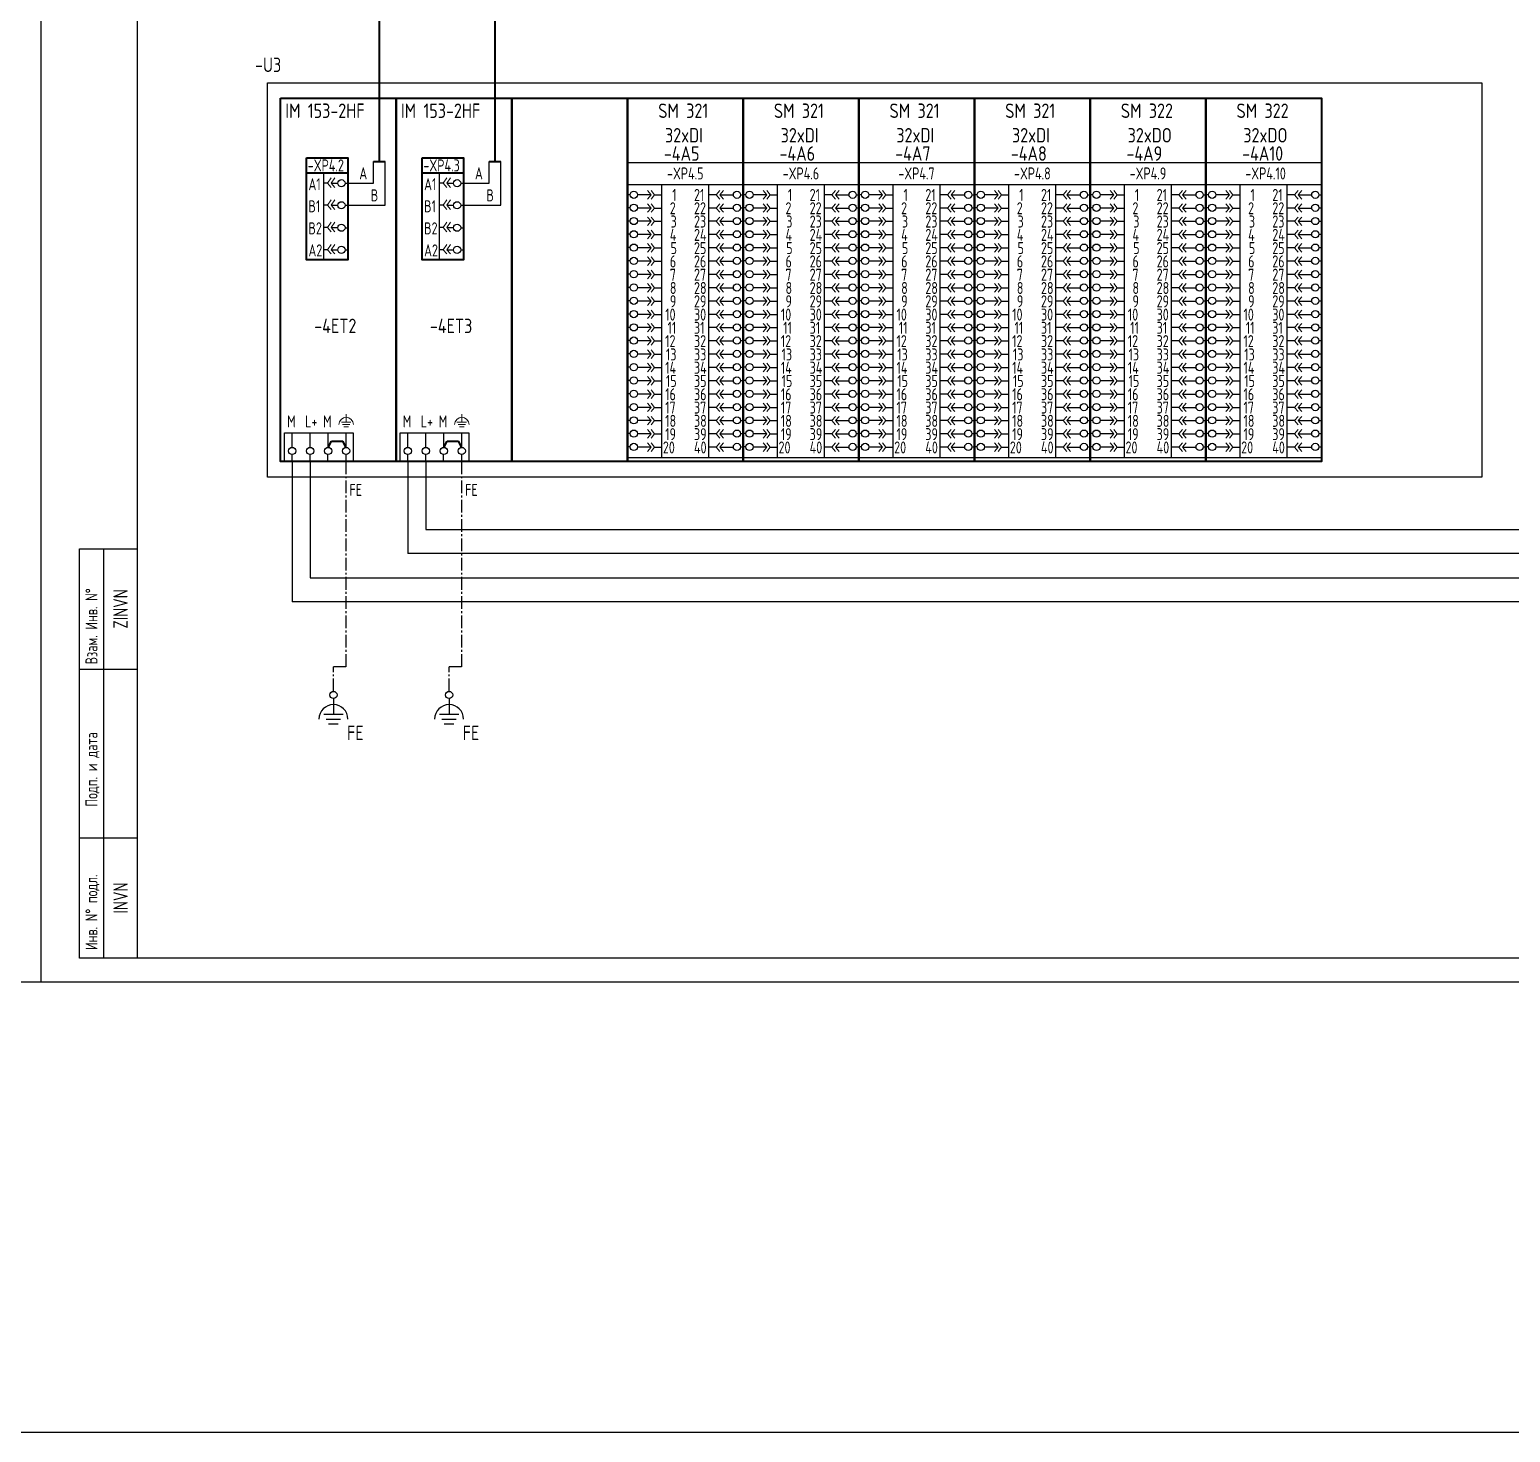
# Model space of a CAD drawing. Header units: millimetres. Extents: x 1235 to 19908, y 833 to 4314.
# Drawn here: x 4253.6 to 4560.9, y 1373 to 1664.1 of the extents above; entities that cross this region are included whole.
import ezdxf
from ezdxf.enums import TextEntityAlignment as Align

# ---------------------------------------------------------------- set-up
doc = ezdxf.new("R2010")
doc.units = ezdxf.units.MM
doc.linetypes.add('3_2012-53-ТКР2.1-2_План$0${ Chain Double-Dash }', pattern=[0])
doc.linetypes.add('EPL_DASHLONGDOT', pattern=[1, 0.66, -0.12, 0.1, -0.12])
doc.layers.add('EPLAN108', color=5, linetype='Continuous', lineweight=30)
doc.layers.add('КИА_МАРКИРОВКА', color=2, linetype='Continuous')
doc.layers.add('КИА_НАКЛЕЙКИ', color=1, linetype='Continuous')
doc.styles.add('GOST-A 3-1', font='', dxfattribs={"height": 3})
doc.styles.add('GOSTA-2.5-1', font='', dxfattribs={"width": 0.9, "height": 2.5})
doc.styles.add('ROMANS0-70', font='romans.shx', dxfattribs={"width": 0.7})
doc.styles.get('GOST-A 3-1').set_extended_font_data('GOST type A')
doc.styles.get('GOSTA-2.5-1').set_extended_font_data('GOST Type AU')

# ---------------------------------------------------------------- blocks, each defined once
blk = doc.blocks.new('A$C20E20996')
at = {"color": 0}
for p, q in [((-15.02, -33.5), (-15.02, -15.52)), ((-14.27, -17.63), (-15.02, -17.63)), ((-13.53, -17.63), (-12.13, -17.63)), ((-10.63, -17.63), (-10.08, -17.63)), ((-14.27, -22.18), (-15.02, -22.18)), ((-13.53, -22.18), (-12.13, -22.18)), ((-10.63, -22.21), (-10.08, -22.21)), ((-14.27, -26.84), (-15.02, -26.84)), ((-13.53, -26.84), (-12.13, -26.84)), ((-10.63, -26.86), (-10.08, -26.86)), ((-14.27, -31.42), (-15.02, -31.42)), ((-13.53, -31.42), (-12.13, -31.42)), ((-10.63, -31.44), (-10.08, -31.44)), ((-21.61, -72.45), (-21.61, -69.42)), ((-17.87, -72.45), (-17.87, -69.42)), ((-14.14, -72.45), (-14.14, -69.42)), ((-10.41, -72.45), (-10.41, -69.42)), ((-21.63, -75.35), (-21.63, -73.95)), ((-17.9, -75.35), (-17.9, -73.95)), ((-14.17, -75.35), (-14.17, -73.95)), ((-10.43, -75.35), (-10.43, -73.95))]:
    blk.add_line(p, q, dxfattribs=at)
at = {"lineweight": 18}
for p, q in [((-13.53, -16.52), (-14.27, -17.63)), ((-14.27, -17.63), (-13.53, -18.52)), ((-12.78, -16.52), (-13.53, -17.63)), ((-13.53, -17.63), (-12.78, -18.52)), ((-13.53, -21.07), (-14.27, -22.18)), ((-12.78, -21.07), (-13.53, -22.18)), ((-14.27, -22.18), (-13.53, -23.07)), ((-13.53, -22.18), (-12.78, -23.07)), ((-13.53, -25.73), (-14.27, -26.84)), ((-14.27, -26.84), (-13.53, -27.73)), ((-12.78, -25.73), (-13.53, -26.84)), ((-13.53, -26.84), (-12.78, -27.73)), ((-13.53, -30.31), (-14.27, -31.42)), ((-12.78, -30.31), (-13.53, -31.42)), ((-14.27, -31.42), (-13.53, -32.31)), ((-13.53, -31.42), (-12.78, -32.31))]:
    blk.add_line(p, q, dxfattribs=at)
at = {"color": 0, "lineweight": 20}
for p, q in [((-11.4, -67.21), (-9.4, -67.21)), ((-10.4, -65.58), (-10.4, -66.21)), ((-10.4, -66.21), (-10.4, -67.21)), ((-11.15, -67.71), (-9.65, -67.71)), ((-10.9, -68.21), (-9.9, -68.21))]:
    blk.add_line(p, q, dxfattribs=at)
at = {"color": 0, "lineweight": 40}
for p, q in [((-14.14, -72.45), (-13.43, -71.17)), ((-13.43, -71.17), (-11.12, -71.17)), ((-10.41, -72.45), (-11.12, -71.17))]:
    blk.add_line(p, q, dxfattribs=at)
for points in [[(-24, 0), (0, 0), (0, -75.35), (-24, -75.35)], [(-18.62, -12.36), (-10.08, -12.36), (-10.08, -33.5), (-18.62, -33.5)], [(-18.62, -12.36), (-10.08, -12.36), (-10.08, -15.52), (-18.62, -15.52)]]:
    blk.add_lwpolyline(points, close=True, dxfattribs=at)
at = {"color": 0}
blk.add_lwpolyline([(-23.2, -69.42), (-8.92, -69.42), (-8.92, -75.35), (-23.2, -75.35)], close=True, dxfattribs=at)
for centre in [(-11.38, -17.63), (-11.38, -22.21), (-11.38, -26.86), (-11.38, -31.44), (-21.61, -73.2), (-17.87, -73.2), (-14.14, -73.2), (-10.41, -73.2)]:
    blk.add_circle(centre, 0.75, dxfattribs=at)
at = {"color": 0, "lineweight": 20}
blk.add_arc((-10.4, -67.71), 1.5, 0, 180, dxfattribs=at)
at = {"style": 'GOSTA-2.5-1', "width": 0.9}
for s, p in [('A1', (-18.22, -19.08)), ('B1', (-18.22, -23.66)), ('B2', (-18.22, -28.24)), ('A2', (-18.22, -32.82)), ('M', (-22.64, -68.32)), ('L+', (-18.91, -68.32)), ('M', (-15.18, -68.32))]:
    blk.add_text(s, height=2.5, dxfattribs=at).set_placement(p)
blk = doc.blocks.new('A$C64B152A4')
at = {"color": 0}
for p, q in [((0.55, 55.33), (0, 55.33)), ((4.87, 55.33), (2.05, 55.33)), ((5.61, 55.33), (7.11, 55.33)), ((7.11, 0.7), (7.11, 57.39)), ((16.89, 0.7), (16.89, 57.39)), ((18.39, 55.33), (16.89, 55.33)), ((19.13, 55.33), (21.95, 55.33)), ((23.45, 55.33), (24, 55.33)), ((0.55, 52.64), (0, 52.64)), ((4.87, 52.58), (2.05, 52.58)), ((5.61, 52.58), (7.11, 52.58)), ((18.39, 52.58), (16.89, 52.58)), ((19.13, 52.58), (21.95, 52.58)), ((23.45, 52.64), (24, 52.64)), ((0.55, 49.88), (0, 49.88)), ((4.87, 49.82), (2.05, 49.82)), ((5.61, 49.82), (7.11, 49.82)), ((18.39, 49.82), (16.89, 49.82)), ((19.13, 49.82), (21.95, 49.82)), ((23.45, 49.88), (24, 49.88)), ((0.55, 47.12), (0, 47.12)), ((4.87, 47.06), (2.05, 47.06)), ((5.61, 47.06), (7.11, 47.06)), ((18.39, 47.06), (16.89, 47.06)), ((19.13, 47.06), (21.95, 47.06)), ((23.45, 47.12), (24, 47.12)), ((0.55, 44.36), (0, 44.36)), ((4.87, 44.3), (2.05, 44.3)), ((5.61, 44.3), (7.11, 44.3)), ((18.39, 44.3), (16.89, 44.3)), ((19.13, 44.3), (21.95, 44.3)), ((23.45, 44.36), (24, 44.36)), ((0.55, 41.6), (0, 41.6)), ((4.87, 41.54), (2.05, 41.54)), ((5.61, 41.54), (7.11, 41.54)), ((18.39, 41.54), (16.89, 41.54)), ((19.13, 41.54), (21.95, 41.54)), ((23.45, 41.6), (24, 41.6)), ((0.55, 38.85), (0, 38.85)), ((4.87, 38.79), (2.05, 38.79)), ((5.61, 38.79), (7.11, 38.79)), ((18.39, 38.79), (16.89, 38.79)), ((19.13, 38.79), (21.95, 38.79)), ((23.45, 38.85), (24, 38.85)), ((0.55, 36.09), (0, 36.09)), ((4.87, 36.03), (2.05, 36.03)), ((5.61, 36.03), (7.11, 36.03)), ((18.39, 36.03), (16.89, 36.03)), ((19.13, 36.03), (21.95, 36.03)), ((23.45, 36.09), (24, 36.09)), ((0.55, 33.33), (0, 33.33)), ((4.87, 33.27), (2.05, 33.27)), ((5.61, 33.27), (7.11, 33.27)), ((18.39, 33.27), (16.89, 33.27)), ((19.13, 33.27), (21.95, 33.27)), ((23.45, 33.33), (24, 33.33)), ((0.55, 30.57), (0, 30.57)), ((0.55, 27.81), (0, 27.81)), ((4.87, 30.51), (2.05, 30.51)), ((4.87, 27.75), (2.05, 27.75)), ((5.61, 30.51), (7.11, 30.51)), ((5.61, 27.75), (7.11, 27.75)), ((18.39, 30.51), (16.89, 30.51)), ((18.39, 27.75), (16.89, 27.75)), ((19.13, 30.51), (21.95, 30.51)), ((19.13, 27.75), (21.95, 27.75)), ((23.45, 30.57), (24, 30.57)), ((23.45, 27.81), (24, 27.81)), ((0.55, 25.06), (0, 25.06)), ((4.87, 24.99), (2.05, 24.99)), ((5.61, 24.99), (7.11, 24.99)), ((18.39, 24.99), (16.89, 24.99)), ((19.13, 24.99), (21.95, 24.99)), ((23.45, 25.06), (24, 25.06)), ((0.55, 22.3), (0, 22.3)), ((4.87, 22.24), (2.05, 22.24)), ((5.61, 22.24), (7.11, 22.24)), ((18.39, 22.24), (16.89, 22.24)), ((19.13, 22.24), (21.95, 22.24)), ((23.45, 22.3), (24, 22.3)), ((0.55, 19.54), (0, 19.54)), ((4.87, 19.48), (2.05, 19.48)), ((5.61, 19.48), (7.11, 19.48)), ((18.39, 19.48), (16.89, 19.48)), ((19.13, 19.48), (21.95, 19.48)), ((23.45, 19.54), (24, 19.54)), ((0.55, 16.78), (0, 16.78)), ((4.87, 16.72), (2.05, 16.72)), ((5.61, 16.72), (7.11, 16.72)), ((18.39, 16.72), (16.89, 16.72)), ((19.13, 16.72), (21.95, 16.72)), ((23.45, 16.78), (24, 16.78)), ((0.55, 14.02), (0, 14.02)), ((4.87, 13.96), (2.05, 13.96)), ((5.61, 13.96), (7.11, 13.96)), ((18.39, 13.96), (16.89, 13.96)), ((19.13, 13.96), (21.95, 13.96)), ((23.45, 14.02), (24, 14.02)), ((0.55, 11.26), (0, 11.26)), ((4.87, 11.2), (2.05, 11.2)), ((5.61, 11.2), (7.11, 11.2)), ((18.39, 11.2), (16.89, 11.2)), ((19.13, 11.2), (21.95, 11.2)), ((23.45, 11.26), (24, 11.26)), ((0.55, 8.51), (0, 8.51)), ((4.87, 8.45), (2.05, 8.45)), ((5.61, 8.45), (7.11, 8.45)), ((18.39, 8.45), (16.89, 8.45)), ((19.13, 8.45), (21.95, 8.45)), ((23.45, 8.51), (24, 8.51)), ((0.55, 5.75), (0, 5.75)), ((4.87, 5.69), (2.05, 5.69)), ((5.61, 5.69), (7.11, 5.69)), ((18.39, 5.69), (16.89, 5.69)), ((19.13, 5.69), (21.95, 5.69)), ((23.45, 5.75), (24, 5.75)), ((0.55, 2.99), (0, 2.99)), ((24, 0.7), (0, 0.7)), ((4.87, 2.93), (2.05, 2.93)), ((5.61, 2.93), (7.11, 2.93)), ((18.39, 2.93), (16.89, 2.93)), ((19.13, 2.93), (21.95, 2.93)), ((23.45, 2.99), (24, 2.99))]:
    blk.add_line(p, q, dxfattribs=at)
at = {"lineweight": 18}
for p, q in [((4.87, 55.33), (4.12, 56.22)), ((4.87, 55.33), (4.12, 54.44)), ((5.61, 55.33), (4.87, 56.22)), ((5.61, 55.33), (4.87, 54.44)), ((18.39, 55.33), (19.13, 56.22)), ((18.39, 55.33), (19.13, 54.44)), ((19.13, 55.33), (19.88, 56.22)), ((19.13, 55.33), (19.88, 54.44)), ((4.87, 52.58), (4.12, 53.47)), ((4.87, 52.58), (4.12, 51.69)), ((5.61, 52.58), (4.87, 53.47)), ((5.61, 52.58), (4.87, 51.69)), ((18.39, 52.58), (19.13, 53.47)), ((18.39, 52.58), (19.13, 51.69)), ((19.13, 52.58), (19.88, 53.47)), ((19.13, 52.58), (19.88, 51.69)), ((4.87, 49.82), (4.12, 50.71)), ((4.87, 49.82), (4.12, 48.93)), ((5.61, 49.82), (4.87, 50.71)), ((5.61, 49.82), (4.87, 48.93)), ((18.39, 49.82), (19.13, 50.71)), ((18.39, 49.82), (19.13, 48.93)), ((19.13, 49.82), (19.88, 50.71)), ((19.13, 49.82), (19.88, 48.93)), ((4.87, 47.06), (4.12, 47.95)), ((4.87, 47.06), (4.12, 46.17)), ((5.61, 47.06), (4.87, 47.95)), ((5.61, 47.06), (4.87, 46.17)), ((18.39, 47.06), (19.13, 47.95)), ((18.39, 47.06), (19.13, 46.17)), ((19.13, 47.06), (19.88, 47.95)), ((19.13, 47.06), (19.88, 46.17)), ((4.87, 44.3), (4.12, 45.19)), ((4.87, 44.3), (4.12, 43.41)), ((5.61, 44.3), (4.87, 45.19)), ((5.61, 44.3), (4.87, 43.41)), ((18.39, 44.3), (19.13, 45.19)), ((18.39, 44.3), (19.13, 43.41)), ((19.13, 44.3), (19.88, 45.19)), ((19.13, 44.3), (19.88, 43.41)), ((4.87, 41.54), (4.12, 42.43)), ((4.87, 41.54), (4.12, 40.65)), ((5.61, 41.54), (4.87, 42.43)), ((5.61, 41.54), (4.87, 40.65)), ((18.39, 41.54), (19.13, 42.43)), ((18.39, 41.54), (19.13, 40.65)), ((19.13, 41.54), (19.88, 42.43)), ((19.13, 41.54), (19.88, 40.65)), ((4.87, 38.79), (4.12, 39.68)), ((4.87, 38.79), (4.12, 37.9)), ((4.87, 36.03), (4.12, 36.92)), ((5.61, 38.79), (4.87, 39.68)), ((5.61, 38.79), (4.87, 37.9)), ((5.61, 36.03), (4.87, 36.92)), ((18.39, 38.79), (19.13, 39.68)), ((18.39, 38.79), (19.13, 37.9)), ((18.39, 36.03), (19.13, 36.92)), ((19.13, 38.79), (19.88, 39.68)), ((19.13, 38.79), (19.88, 37.9)), ((19.13, 36.03), (19.88, 36.92)), ((4.87, 36.03), (4.12, 35.14)), ((4.87, 33.27), (4.12, 34.16)), ((5.61, 36.03), (4.87, 35.14)), ((5.61, 33.27), (4.87, 34.16)), ((18.39, 36.03), (19.13, 35.14)), ((18.39, 33.27), (19.13, 34.16)), ((19.13, 36.03), (19.88, 35.14)), ((19.13, 33.27), (19.88, 34.16)), ((4.87, 33.27), (4.12, 32.38)), ((4.87, 30.51), (4.12, 31.4)), ((5.61, 33.27), (4.87, 32.38)), ((5.61, 30.51), (4.87, 31.4)), ((18.39, 33.27), (19.13, 32.38)), ((18.39, 30.51), (19.13, 31.4)), ((19.13, 33.27), (19.88, 32.38)), ((19.13, 30.51), (19.88, 31.4)), ((4.87, 30.51), (4.12, 29.62)), ((4.87, 27.75), (4.12, 28.64)), ((4.87, 27.75), (4.12, 26.86)), ((5.61, 30.51), (4.87, 29.62)), ((5.61, 27.75), (4.87, 28.64)), ((5.61, 27.75), (4.87, 26.86)), ((18.39, 30.51), (19.13, 29.62)), ((18.39, 27.75), (19.13, 28.64)), ((18.39, 27.75), (19.13, 26.86)), ((19.13, 30.51), (19.88, 29.62)), ((19.13, 27.75), (19.88, 28.64)), ((19.13, 27.75), (19.88, 26.86)), ((4.87, 24.99), (4.12, 25.88)), ((4.87, 24.99), (4.12, 24.1)), ((5.61, 24.99), (4.87, 25.88)), ((5.61, 24.99), (4.87, 24.1)), ((18.39, 24.99), (19.13, 25.88)), ((18.39, 24.99), (19.13, 24.1)), ((19.13, 24.99), (19.88, 25.88)), ((19.13, 24.99), (19.88, 24.1)), ((4.87, 22.24), (4.12, 23.13)), ((4.87, 22.24), (4.12, 21.35)), ((5.61, 22.24), (4.87, 23.13)), ((5.61, 22.24), (4.87, 21.35)), ((18.39, 22.24), (19.13, 23.13)), ((18.39, 22.24), (19.13, 21.35)), ((19.13, 22.24), (19.88, 23.13)), ((19.13, 22.24), (19.88, 21.35)), ((4.87, 19.48), (4.12, 20.37)), ((4.87, 19.48), (4.12, 18.59)), ((5.61, 19.48), (4.87, 20.37)), ((5.61, 19.48), (4.87, 18.59)), ((18.39, 19.48), (19.13, 20.37)), ((18.39, 19.48), (19.13, 18.59)), ((19.13, 19.48), (19.88, 20.37)), ((19.13, 19.48), (19.88, 18.59)), ((4.87, 16.72), (4.12, 17.61)), ((4.87, 16.72), (4.12, 15.83)), ((5.61, 16.72), (4.87, 17.61)), ((5.61, 16.72), (4.87, 15.83)), ((18.39, 16.72), (19.13, 17.61)), ((18.39, 16.72), (19.13, 15.83)), ((19.13, 16.72), (19.88, 17.61)), ((19.13, 16.72), (19.88, 15.83)), ((4.87, 13.96), (4.12, 14.85)), ((4.87, 13.96), (4.12, 13.07)), ((5.61, 13.96), (4.87, 14.85)), ((5.61, 13.96), (4.87, 13.07)), ((18.39, 13.96), (19.13, 14.85)), ((18.39, 13.96), (19.13, 13.07)), ((19.13, 13.96), (19.88, 14.85)), ((19.13, 13.96), (19.88, 13.07)), ((4.87, 11.2), (4.12, 12.09)), ((4.87, 11.2), (4.12, 10.31)), ((4.87, 8.45), (4.12, 9.34)), ((5.61, 11.2), (4.87, 12.09)), ((5.61, 11.2), (4.87, 10.31)), ((5.61, 8.45), (4.87, 9.34)), ((18.39, 11.2), (19.13, 12.09)), ((18.39, 11.2), (19.13, 10.31)), ((18.39, 8.45), (19.13, 9.34)), ((19.13, 11.2), (19.88, 12.09)), ((19.13, 11.2), (19.88, 10.31)), ((19.13, 8.45), (19.88, 9.34)), ((4.87, 8.45), (4.12, 7.55)), ((4.87, 5.69), (4.12, 6.58)), ((5.61, 8.45), (4.87, 7.55)), ((5.61, 5.69), (4.87, 6.58)), ((18.39, 8.45), (19.13, 7.55)), ((18.39, 5.69), (19.13, 6.58)), ((19.13, 8.45), (19.88, 7.55)), ((19.13, 5.69), (19.88, 6.58)), ((4.87, 5.69), (4.12, 4.8)), ((4.87, 2.93), (4.12, 3.82)), ((5.61, 5.69), (4.87, 4.8)), ((5.61, 2.93), (4.87, 3.82)), ((18.39, 5.69), (19.13, 4.8)), ((18.39, 2.93), (19.13, 3.82)), ((19.13, 5.69), (19.88, 4.8)), ((19.13, 2.93), (19.88, 3.82)), ((4.87, 2.93), (4.12, 2.04)), ((5.61, 2.93), (4.87, 2.04)), ((18.39, 2.93), (19.13, 2.04)), ((19.13, 2.93), (19.88, 2.04))]:
    blk.add_line(p, q, dxfattribs=at)
at = {"color": 0, "lineweight": 40}
blk.add_lwpolyline([(0, 75.35), (24, 75.35), (24, 0), (0, 0)], close=True, dxfattribs=at)
at = {"color": 0}
blk.add_lwpolyline([(0, 62.03), (24, 62.02), (24, 57.39), (0, 57.39)], close=True, dxfattribs=at)
for centre in [(1.3, 55.33), (22.7, 55.33), (1.3, 52.64), (22.7, 52.64), (1.3, 49.88), (22.7, 49.88), (1.3, 47.12), (22.7, 47.12), (1.3, 44.36), (22.7, 44.36), (1.3, 41.6), (22.7, 41.6), (1.3, 38.85), (22.7, 38.85), (1.3, 36.09), (1.3, 33.33), (22.7, 36.09), (22.7, 33.33), (1.3, 30.57), (22.7, 30.57), (1.3, 27.81), (22.7, 27.81), (1.3, 25.06), (22.7, 25.06), (1.3, 22.3), (22.7, 22.3), (1.3, 19.54), (22.7, 19.54), (1.3, 16.78), (22.7, 16.78), (1.3, 14.02), (22.7, 14.02), (1.3, 11.26), (1.3, 8.51), (22.7, 11.26), (22.7, 8.51), (1.3, 5.75), (22.7, 5.75), (1.3, 2.99), (22.7, 2.99)]:
    blk.add_circle(centre, 0.75, dxfattribs=at)
at = {"style": 'GOSTA-2.5-1', "width": 0.9}
for s, p in [('1', (9.25, 54.04)), ('21', (13.78, 54.04)), ('2', (8.76, 51.28)), ('22', (13.78, 51.28)), ('3', (8.93, 48.52)), ('23', (13.78, 48.52)), ('4', (8.77, 45.76)), ('24', (13.78, 45.76)), ('5', (8.93, 43.01)), ('25', (13.78, 43.01)), ('7', (8.77, 37.49)), ('6', (8.77, 40.25)), ('26', (13.78, 40.25)), ('27', (13.78, 37.49)), ('8', (8.77, 34.73)), ('28', (13.78, 34.73)), ('9', (8.77, 31.97)), ('29', (13.78, 31.97)), ('10', (7.8, 29.21)), ('30', (13.78, 29.21)), ('11', (8.29, 26.46)), ('31', (13.78, 26.46)), ('12', (7.79, 23.7)), ('32', (13.78, 23.7)), ('13', (7.96, 20.94)), ('33', (13.78, 20.94)), ('14', (7.8, 18.18)), ('34', (13.78, 18.18)), ('15', (7.96, 15.42)), ('35', (13.78, 15.42)), ('17', (7.8, 9.91)), ('16', (7.8, 12.67)), ('36', (13.78, 12.67)), ('37', (13.78, 9.91)), ('18', (7.8, 7.15)), ('38', (13.78, 7.15)), ('19', (7.8, 4.39)), ('39', (13.78, 4.39)), ('20', (7.32, 1.63)), ('40', (13.78, 1.63))]:
    blk.add_text(s, height=2.5, dxfattribs=at).set_placement(p)
blk = doc.blocks.new('A$C2BF74EC9')
at = {"color": 0}
for p, q in [((0, 6.39), (4, 6.39)), ((2, 8.39), (2, 6.39)), ((0.5, 5.39), (3.5, 5.39)), ((1, 4.39), (3, 4.39))]:
    blk.add_line(p, q, dxfattribs=at)
at = {"style": 'GOST-A 3-1'}
blk.add_text('FE', height=3, dxfattribs=at).set_placement((4.81, 1))

msp = doc.modelspace()

# ---------------------------------------------------------------- linework, layer by layer
for p, q in [((4256, 1466.39), (4256, 1886.39)), ((4276, 1471.39), (4276, 1881.39)), ((4264, 1471.39), (4264, 1556.39)), ((4264, 1556.39), (4276, 1556.39)), ((4269, 1471.39), (4269, 1556.39)), ((4264, 1531.39), (4276, 1531.39)), ((4264, 1496.39), (4276, 1496.39)), ((4269, 1496.39), (4276, 1496.39)), ((4276, 1471.39), (4264, 1471.39)), ((4845, 1471.39), (4276, 1471.39)), ((4256, 1466.39), (3662, 1466.39)), ((4850, 1466.39), (4256, 1466.39))]:
    msp.add_line(p, q)
at = {"color": 6, "lineweight": 40}
for p, q in [((4326.2, 1636.79), (4326.2, 1711.03)), ((4350.2, 1636.79), (4350.2, 1711.03)), ((4325.01, 1636.79), (4327.4, 1636.79)), ((4349.01, 1636.79), (4351.4, 1636.79))]:
    msp.add_line(p, q, dxfattribs=at)
at = {"color": 0}
for p, q in [((4325.01, 1632.27), (4325.01, 1636.79)), ((4327.4, 1627.69), (4327.4, 1636.79)), ((4349.01, 1632.27), (4349.01, 1636.79)), ((4351.4, 1627.69), (4351.4, 1636.79)), ((4377.71, 1636.56), (4377.71, 1588.9)), ((4319.62, 1632.27), (4325.01, 1632.27)), ((4343.62, 1632.27), (4349.01, 1632.27)), ((4319.62, 1627.69), (4327.4, 1627.69)), ((4343.62, 1627.69), (4351.4, 1627.69)), ((4316.67, 1525.29), (4316.67, 1524.04)), ((4340.67, 1525.29), (4340.67, 1524.04))]:
    msp.add_line(p, q, dxfattribs=at)
at = {"color": 4}
for p, q in [((4308.08, 1574.53), (4308.08, 1545.38)), ((4332.08, 1574.53), (4332.08, 1555.38)), ((4692.73, 1555.38), (4332.08, 1555.38)), ((4695.73, 1545.38), (4308.08, 1545.38))]:
    msp.add_line(p, q, dxfattribs=at)
at = {"color": 1}
for p, q in [((4311.81, 1574.53), (4311.81, 1550.38)), ((4335.81, 1574.53), (4335.81, 1560.38)), ((4335.81, 1560.38), (4638.7, 1560.38)), ((4311.81, 1550.38), (4641.7, 1550.38))]:
    msp.add_line(p, q, dxfattribs=at)
at = {"color": 6, "linetype": 'EPL_DASHLONGDOT', "lineweight": 25, "ltscale": 4}
for p, q in [((4319.27, 1574.53), (4319.27, 1531.88)), ((4343.27, 1574.53), (4343.27, 1531.88)), ((4316.67, 1526.79), (4316.67, 1531.88)), ((4319.27, 1531.88), (4316.67, 1531.88)), ((4340.67, 1526.79), (4340.67, 1531.88)), ((4343.27, 1531.88), (4340.67, 1531.88))]:
    msp.add_line(p, q, dxfattribs=at)
at = {"color": 0, "linetype": '3_2012-53-ТКР2.1-2_План$0${ Chain Double-Dash }', "ltscale": 5}
msp.add_lwpolyline([(4303.01, 1653.1), (4554.96, 1653.1), (4554.96, 1571.21), (4303.01, 1571.21)], close=True, dxfattribs=at)
at = {"color": 0, "lineweight": 40}
msp.add_lwpolyline([(4353.71, 1649.88), (4377.71, 1649.88), (4377.71, 1574.53), (4353.71, 1574.53)], close=True, dxfattribs=at)
at = {"color": 0}
for centre in [(4316.67, 1526.04), (4340.67, 1526.04)]:
    msp.add_circle(centre, 0.75, dxfattribs=at)
for centre in [(4316.67, 1521.04), (4340.67, 1521.04)]:
    msp.add_arc(centre, 3, 0, 180, dxfattribs=at)
at = {"layer": 'EPLAN108', "color": 2}
msp.add_lwpolyline([(1235.43, 2532.19), (19799.49, 2532.19), (19799.49, 1372.97), (1235.43, 1372.97)], close=True, dxfattribs=at)

# ---------------------------------------------------------------- block references
at = {"color": 0}
for name, p in [('A$C20E20996', (4329.71, 1649.88)), ('A$C20E20996', (4353.71, 1649.88)), ('A$C64B152A4', (4377.71, 1574.53)), ('A$C64B152A4', (4401.71, 1574.53)), ('A$C64B152A4', (4425.71, 1574.53)), ('A$C64B152A4', (4449.71, 1574.53)), ('A$C64B152A4', (4473.71, 1574.53)), ('A$C64B152A4', (4497.71, 1574.53)), ('A$C2BF74EC9', (4314.67, 1515.65)), ('A$C2BF74EC9', (4338.67, 1515.65))]:
    msp.add_blockref(name, p, dxfattribs=at)

# ---------------------------------------------------------------- texts
at = {"style": 'GOST-A 3-1'}
for s, p in [('IM 153-2HF', (4306.68, 1645.8)), ('IM 153-2HF', (4330.68, 1645.8)), ('SM 321', (4384.07, 1645.8)), ('SM 321', (4408.07, 1645.8)), ('SM 321', (4432.07, 1645.8)), ('SM 321', (4456.07, 1645.8)), ('SM 322', (4480.07, 1645.8)), ('SM 322', (4504.07, 1645.8)), ('32xDI', (4385.48, 1640.71)), ('32xDI', (4409.48, 1640.71)), ('32xDI', (4433.48, 1640.71)), ('32xDI', (4457.48, 1640.71)), ('32xDO', (4481.48, 1640.71)), ('32xDO', (4505.48, 1640.71))]:
    msp.add_text(s, height=3, dxfattribs=at).set_placement(p)
at = {"style": 'GOSTA-2.5-1', "width": 0.9}
for s, p in [('-XP4.2', (4311.35, 1634.71)), ('A', (4322.04, 1633.07)), ('-XP4.3', (4335.35, 1634.71)), ('A', (4346.04, 1633.07)), ('-XP4.5', (4385.89, 1633.03)), ('-XP4.6', (4409.89, 1633.03)), ('-XP4.7', (4433.89, 1633.03)), ('-XP4.8', (4457.89, 1633.03)), ('-XP4.9', (4481.89, 1633.03)), ('-XP4.10', (4505.89, 1633.03)), ('B', (4324.43, 1628.49)), ('B', (4348.43, 1628.49))]:
    msp.add_text(s, height=2.5, dxfattribs=at).set_placement(p)
at = {"style": 'ROMANS0-70', "width": 0.7}
for s, p in [('Взам. Инв. N%%d', (4268.46, 1532.39)), ('Подп. и дата', (4268.46, 1502.86)), ('Инв. N%%d подл.', (4268.46, 1473.09))]:
    msp.add_text(s, height=2.5, rotation=90, dxfattribs=at).set_placement(p, align=Align.BOTTOM_LEFT)
at = {"style": 'ROMANS0-70', "width": 0.7, "flags": 12}
for tag, p in [('ZINVN', (4272.5, 1543.89)), ('INVN', (4272.5, 1483.89))]:
    msp.add_attdef(tag, text='', height=3, rotation=90, dxfattribs=at).set_placement(p, align=Align.MIDDLE_CENTER)
at = {"layer": 'КИА_МАРКИРОВКА', "style": 'GOSTA-2.5-1', "width": 0.9}
for p in [(4320.01, 1567.34), (4344.01, 1567.34)]:
    msp.add_text('FE', height=2.5, dxfattribs=at).set_placement(p)
at = {"layer": 'КИА_НАКЛЕЙКИ', "style": 'GOST-A 3-1'}
for s, p in [('-U3', (4300.41, 1655.33)), ('-4A5', (4385.24, 1636.92)), ('-4A6', (4409.24, 1636.92)), ('-4A7', (4433.24, 1636.92)), ('-4A8', (4457.24, 1636.92)), ('-4A9', (4481.24, 1636.92)), ('-4A10', (4505.24, 1636.92)), ('-4ET2', (4312.69, 1601.14)), ('-4ET3', (4336.69, 1601.14))]:
    msp.add_text(s, height=3, dxfattribs=at).set_placement(p)

doc.saveas('drawing.dxf')
